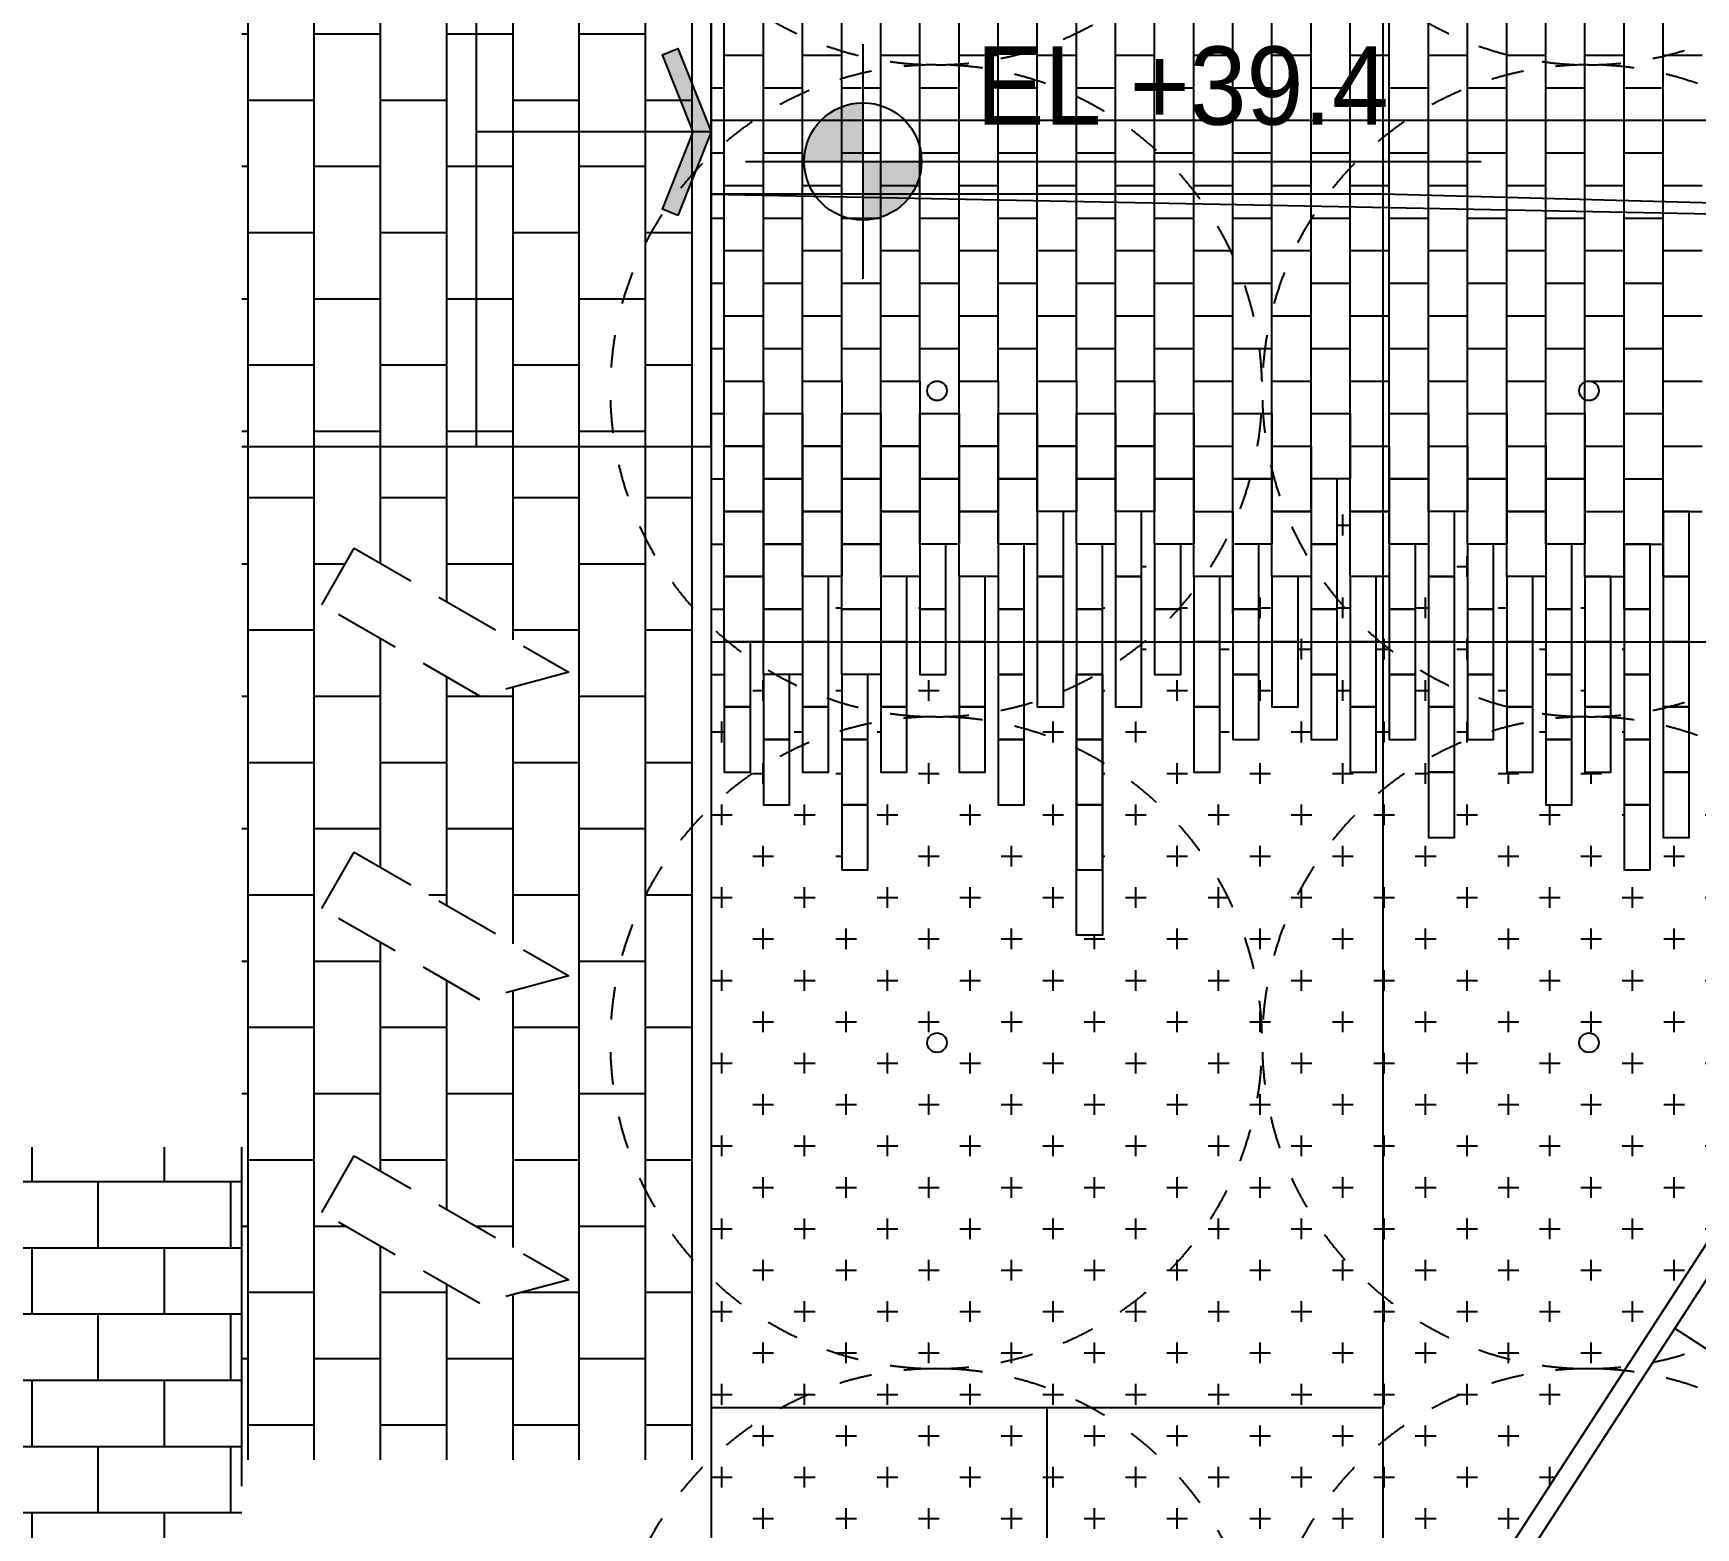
# Model space of a CAD drawing. Header units: millimetres. Extents: x -58335 to 291665, y -66693 to 213307.
# Drawn here: x 176554 to 189304, y 29185 to 40647 of the extents above; entities that cross this region are included whole.
import ezdxf

# ---------------------------------------------------------------- set-up
doc = ezdxf.new("R2010")
doc.units = ezdxf.units.MM
doc.header["$LTSCALE"] = 1000
doc.linetypes.add('X-SITE$0$Dashed', pattern=[10, 5, -5])
doc.linetypes.add('X-SITE$0$H1', pattern=[1.5, 1, -0.5])
for name, color, linetype in [('X-SITE$0$# 레벨계획 PLOT', 212, 'Continuous'), ('X-SITE$0$-MY-DIM', 253, 'Continuous'), ('X-SITE$0$-MY-hatch', 254, 'Continuous'), ('X-SITE$0$-MY-계획선', 253, 'Continuous'), ('X-SITE$0$-MY-녹지', 254, 'Continuous'), ('X-SITE$0$-MY-보조선', 253, 'Continuous'), ('X-SITE$0$-MY-포장선', 254, 'Continuous'), ('X-SITE$0$A-SYM-LEVEL', 7, 'Continuous'), ('X-SITE$0$A-TEXT-NOTE', 7, 'Continuous')]:
    doc.layers.add(name, color=color, linetype=linetype)
doc.layers.add('X-SITE$0$1. 지열-천공', color=1, linetype='Continuous', plot=False)
doc.layers.add('X-SITE$0$NOPLOT', color=193, linetype='Continuous', plot=False)
doc.styles.add('X-SITE$0$Gtx', font='')
doc.styles.get('X-SITE$0$Gtx').set_extended_font_data('Dotum')
pattern_1 = [(0, (-29382.5, 14650.24), (317.5, 317.5), [158.75, -476.25]), (90, (-29303.13, 14570.87), (-317.5, 317.5), [158.75, -476.25])]
pattern_2 = [(0, (-245096.27, 36920.53), (0, 508), []), (90, (-245096.27, 36920.53), (-508, 508), [508, -508])]
pattern_3 = [(90, (-86975.34, -0.002), (-508, 3e-14), []), (180, (-86975.34, -0.002), (-508, -508), [508, -508])]

# ---------------------------------------------------------------- blocks, each defined once
blk = doc.blocks.new('X-SITE$0$A$C79eb7408')
blk.add_lwpolyline([(-150, 0), (150, 0), (150, 500), (-150, 500)], close=True)
blk = doc.blocks.new('X-SITE$0$A$Cf6841d34')
blk.add_lwpolyline([(100, 0), (-100, 0), (-100, 500), (100, 500)], close=True)
blk = doc.blocks.new('X-SITE$0$240910_L-1F')
at = {"layer": 'X-SITE$0$-MY-hatch'}
h = blk.add_hatch(dxfattribs=at)
h.set_pattern_fill('AR-B816', color=256, scale=2.5, angle=90, style=2)
h.set_pattern_definition(pattern_3)
h.paths.add_polyline_path([(149383, 46254), (149633, 46687), (151279, 45737), (150596, 45554)])
h.paths.add_polyline_path([(149383, 48584), (149633, 49017), (151279, 48067), (150596, 47884)])
h.paths.add_polyline_path([(151279, 50397), (150596, 50214), (149383, 50914), (149633, 51347)])
h.paths.add_polyline_path([(149383, 57904), (149633, 58337), (151279, 57387), (150596, 57204)])
h.paths.add_polyline_path([(151279, 59717), (150596, 59534), (149383, 60234), (149633, 60667)])
h.paths.add_polyline_path([(149383, 62564), (149633, 62997), (151279, 62047), (150596, 61864)])
h.paths.add_polyline_path([(149383, 64894), (149633, 65327), (151279, 64377), (150596, 64194)])
h.paths.add_polyline_path([(151279, 66707), (150596, 66524), (149383, 67224), (149633, 67657)])
h.paths.add_polyline_path([(149383, 69554), (149633, 69987), (151279, 69037), (150596, 68854)])
h.paths.add_polyline_path([(151279, 71367), (150596, 71184), (149383, 71884), (149633, 72317)])
h.paths.add_polyline_path([(149383, 74214), (149633, 74647), (151279, 73697), (150596, 73514)])
h.paths.add_polyline_path([(151279, 76027), (150596, 75844), (149383, 76544), (149633, 76977)])
h.paths.add_polyline_path([(149383, 78874), (149633, 79307), (151279, 78357), (150596, 78174)])
h.paths.add_polyline_path([(151279, 80687), (150596, 80504), (149383, 81204), (149633, 81637)])
h.paths.add_polyline_path([(149383, 83534), (149633, 83967), (151279, 83017), (150596, 82834)])
h.paths.add_polyline_path([(149383, 85864), (149633, 86297), (151279, 85347), (150596, 85164)])
h.paths.add_polyline_path([(149383, 88194), (149633, 88627), (151279, 87677), (150596, 87494)])
h.paths.add_polyline_path([(149383, 90524), (149633, 90957), (151279, 90007), (150596, 89824)])
h.paths.add_polyline_path([(151279, 92337), (150596, 92154), (149383, 92854), (149633, 93287)])
h.paths.add_polyline_path([(151279, 94667), (150596, 94484), (149383, 95184), (149633, 95617)])
h.paths.add_polyline_path([(151279, 96997), (150596, 96814), (149383, 97514), (149633, 97947)])
h.paths.add_polyline_path([(151279, 99327), (150596, 99144), (149383, 99844), (149633, 100277)])
h.paths.add_polyline_path([(151279, 101657), (150596, 101474), (149383, 102174), (149633, 102607)])
h.paths.add_polyline_path([(152221, 103855), (148771, 103855), (148771, 44355), (152221, 44355)])
h = blk.add_hatch(dxfattribs=at)
h.set_pattern_fill('AR-B816', color=256, scale=2.5, angle=90, style=2)
h.set_pattern_definition(pattern_3)
h.paths.add_polyline_path([(149383, 46254), (149633, 46687), (151279, 45737), (150596, 45554)])
h.paths.add_polyline_path([(149383, 48584), (149633, 49017), (151279, 48067), (150596, 47884)])
h.paths.add_polyline_path([(151279, 50397), (150596, 50214), (149383, 50914), (149633, 51347)])
h.paths.add_polyline_path([(149383, 57904), (149633, 58337), (151279, 57387), (150596, 57204)])
h.paths.add_polyline_path([(151279, 59717), (150596, 59534), (149383, 60234), (149633, 60667)])
h.paths.add_polyline_path([(149383, 62564), (149633, 62997), (151279, 62047), (150596, 61864)])
h.paths.add_polyline_path([(149383, 64894), (149633, 65327), (151279, 64377), (150596, 64194)])
h.paths.add_polyline_path([(151279, 66707), (150596, 66524), (149383, 67224), (149633, 67657)])
h.paths.add_polyline_path([(149383, 69554), (149633, 69987), (151279, 69037), (150596, 68854)])
h.paths.add_polyline_path([(151279, 71367), (150596, 71184), (149383, 71884), (149633, 72317)])
h.paths.add_polyline_path([(149383, 74214), (149633, 74647), (151279, 73697), (150596, 73514)])
h.paths.add_polyline_path([(151279, 76027), (150596, 75844), (149383, 76544), (149633, 76977)])
h.paths.add_polyline_path([(149383, 78874), (149633, 79307), (151279, 78357), (150596, 78174)])
h.paths.add_polyline_path([(151279, 80687), (150596, 80504), (149383, 81204), (149633, 81637)])
h.paths.add_polyline_path([(149383, 83534), (149633, 83967), (151279, 83017), (150596, 82834)])
h.paths.add_polyline_path([(149383, 85864), (149633, 86297), (151279, 85347), (150596, 85164)])
h.paths.add_polyline_path([(149383, 88194), (149633, 88627), (151279, 87677), (150596, 87494)])
h.paths.add_polyline_path([(149383, 90524), (149633, 90957), (151279, 90007), (150596, 89824)])
h.paths.add_polyline_path([(151279, 92337), (150596, 92154), (149383, 92854), (149633, 93287)])
h.paths.add_polyline_path([(151279, 94667), (150596, 94484), (149383, 95184), (149633, 95617)])
h.paths.add_polyline_path([(151279, 96997), (150596, 96814), (149383, 97514), (149633, 97947)])
h.paths.add_polyline_path([(151279, 99327), (150596, 99144), (149383, 99844), (149633, 100277)])
h.paths.add_polyline_path([(151279, 101657), (150596, 101474), (149383, 102174), (149633, 102607)])
h.paths.add_polyline_path([(152221, 103855), (148771, 103855), (148771, 44355), (152221, 44355)])
h = blk.add_hatch(dxfattribs=at)
h.set_pattern_fill('AR-B816', color=256, scale=2.5, style=2)
h.set_pattern_definition(pattern_2)
h.paths.add_polyline_path([(120411, 44355), (120411, 43055), (119511, 43955), (119511, 44355)])
h.paths.add_polyline_path([(123171, 43955), (123171, 44355), (124071, 44355), (124071, 43055)])
h.paths.add_polyline_path([(126831, 44355), (127731, 44355), (127731, 43055), (126831, 43955)])
h.paths.add_polyline_path([(131391, 43055), (130491, 43955), (130491, 44355), (131391, 44355)])
h.paths.add_polyline_path([(134151, 44355), (135051, 44355), (135051, 43055), (134151, 43955)])
h.paths.add_polyline_path([(137811, 44355), (138711, 44355), (138711, 43055), (137811, 43955)])
h.paths.add_polyline_path([(141471, 43955), (141471, 44355), (142371, 44355), (142371, 43055)])
h.paths.add_polyline_path([(145131, 43955), (145131, 44355), (146031, 44355), (146031, 43055)])
h.paths.add_polyline_path([(148771, 46755), (116771, 46755), (116771, 43055), (148771, 43055)])
h = blk.add_hatch(dxfattribs=at)
h.set_pattern_fill('AR-B816', color=256, scale=2.5, style=2)
h.set_pattern_definition(pattern_2)
h.paths.add_polyline_path([(120411, 44355), (120411, 43055), (119511, 43955), (119511, 44355)])
h.paths.add_polyline_path([(123171, 43955), (123171, 44355), (124071, 44355), (124071, 43055)])
h.paths.add_polyline_path([(126831, 44355), (127731, 44355), (127731, 43055), (126831, 43955)])
h.paths.add_polyline_path([(131391, 43055), (130491, 43955), (130491, 44355), (131391, 44355)])
h.paths.add_polyline_path([(134151, 44355), (135051, 44355), (135051, 43055), (134151, 43955)])
h.paths.add_polyline_path([(137811, 44355), (138711, 44355), (138711, 43055), (137811, 43955)])
h.paths.add_polyline_path([(141471, 43955), (141471, 44355), (142371, 44355), (142371, 43055)])
h.paths.add_polyline_path([(145131, 43955), (145131, 44355), (146031, 44355), (146031, 43055)])
h.paths.add_polyline_path([(148771, 46755), (116771, 46755), (116771, 43055), (148771, 43055)])
at = {"layer": 'X-SITE$0$-MY-녹지'}
h = blk.add_hatch(dxfattribs=at)
h.set_pattern_fill('CROSS', color=256, scale=50, style=2)
h.set_pattern_definition(pattern_1)
h.paths.add_polyline_path([(161371, 50880), (161371, 49880), (161171, 49880), (161171, 50130), (161071, 50130), (161071, 49130), (160871, 49130), (160871, 50880), (160771, 50880), (160771, 50380), (160571, 50380), (160571, 51630), (160471, 51630), (160471, 50130), (160271, 50130), (160271, 51380), (160171, 51380), (160171, 49880), (159971, 49880), (159971, 51630), (159871, 51630), (159871, 49130), (159671, 49130), (159671, 51380), (159571, 51380), (159571, 48880), (159371, 48880), (159371, 50630), (159271, 50630), (159271, 49630), (159071, 49630), (159071, 51380), (158971, 51380), (158971, 49380), (158771, 49380), (158771, 51130), (158671, 51130), (158671, 49630), (158471, 49630), (158471, 51380), (158371, 51380), (158371, 49880), (158171, 49880), (158171, 51630), (158071, 51630), (158071, 49130), (157871, 49130), (157871, 51380), (157771, 51380), (157771, 49880), (157571, 49880), (157571, 51130), (157471, 51130), (157471, 49630), (157271, 49630), (157271, 51880), (157171, 51880), (157171, 49880), (156971, 49880), (156971, 51130), (156871, 51130), (156871, 50130), (156671, 50130), (156671, 51380), (156571, 51380), (156571, 49880), (156371, 49880), (156371, 51130), (156271, 51130), (156271, 49630), (156071, 49630), (156071, 43155), (158151, 43155), (162071, 49210), (162071, 49380), (161771, 49380), (161771, 50630), (161671, 50630), (161671, 49630), (161471, 49630), (161471, 50880)])
h = blk.add_hatch(dxfattribs=at)
h.set_pattern_fill('CROSS', color=256, scale=50, style=2)
h.set_pattern_definition(pattern_1)
h.paths.add_polyline_path([(161371, 50880), (161371, 49880), (161171, 49880), (161171, 50130), (161071, 50130), (161071, 49130), (160871, 49130), (160871, 50880), (160771, 50880), (160771, 50380), (160571, 50380), (160571, 51630), (160471, 51630), (160471, 50130), (160271, 50130), (160271, 51380), (160171, 51380), (160171, 49880), (159971, 49880), (159971, 51630), (159871, 51630), (159871, 49130), (159671, 49130), (159671, 51380), (159571, 51380), (159571, 48880), (159371, 48880), (159371, 50630), (159271, 50630), (159271, 49630), (159071, 49630), (159071, 51380), (158971, 51380), (158971, 49380), (158771, 49380), (158771, 51130), (158671, 51130), (158671, 49630), (158471, 49630), (158471, 51380), (158371, 51380), (158371, 49880), (158171, 49880), (158171, 51630), (158071, 51630), (158071, 49130), (157871, 49130), (157871, 51380), (157771, 51380), (157771, 49880), (157571, 49880), (157571, 51130), (157471, 51130), (157471, 49630), (157271, 49630), (157271, 51880), (157171, 51880), (157171, 49880), (156971, 49880), (156971, 51130), (156871, 51130), (156871, 50130), (156671, 50130), (156671, 51380), (156571, 51380), (156571, 49880), (156371, 49880), (156371, 51130), (156271, 51130), (156271, 49630), (156071, 49630), (156071, 43155), (158151, 43155), (162071, 49210), (162071, 49380), (161771, 49380), (161771, 50630), (161671, 50630), (161671, 49630), (161471, 49630), (161471, 50880)])
h = blk.add_hatch(dxfattribs=at)
h.set_pattern_fill('CROSS', color=256, scale=50, style=2)
h.set_pattern_definition(pattern_1)
h.paths.add_polyline_path([(152371, 50380), (152371, 43155), (156071, 43155), (156071, 51380), (155971, 51380), (155971, 50380), (155771, 50380), (155771, 51630), (155671, 51630), (155671, 50130), (155471, 50130), (155471, 51380), (155371, 51380), (155371, 48380), (155171, 48380), (155171, 51630), (155071, 51630), (155071, 50130), (154871, 50130), (154871, 51380), (154771, 51380), (154771, 49380), (154571, 49380), (154571, 51130), (154471, 51130), (154471, 49630), (154271, 49630), (154271, 51380), (154171, 51380), (154171, 50380), (153971, 50380), (153971, 51130), (153871, 51130), (153871, 49630), (153671, 49630), (153671, 50380), (153571, 50380), (153571, 48880), (153371, 48880), (153371, 51130), (153271, 51130), (153271, 49630), (153071, 49630), (153071, 50380), (152971, 50380), (152971, 49380), (152771, 49380), (152771, 50630), (152671, 50630), (152671, 49630), (152471, 49630), (152471, 50130), (152471, 50380)])
h = blk.add_hatch(dxfattribs=at)
h.set_pattern_fill('CROSS', color=256, scale=50, style=2)
h.set_pattern_definition(pattern_1)
h.paths.add_polyline_path([(152371, 50380), (152371, 43155), (156071, 43155), (156071, 51380), (155971, 51380), (155971, 50380), (155771, 50380), (155771, 51630), (155671, 51630), (155671, 50130), (155471, 50130), (155471, 51380), (155371, 51380), (155371, 48380), (155171, 48380), (155171, 51630), (155071, 51630), (155071, 50130), (154871, 50130), (154871, 51380), (154771, 51380), (154771, 49380), (154571, 49380), (154571, 51130), (154471, 51130), (154471, 49630), (154271, 49630), (154271, 51380), (154171, 51380), (154171, 50380), (153971, 50380), (153971, 51130), (153871, 51130), (153871, 49630), (153671, 49630), (153671, 50380), (153571, 50380), (153571, 48880), (153371, 48880), (153371, 51130), (153271, 51130), (153271, 49630), (153071, 49630), (153071, 50380), (152971, 50380), (152971, 49380), (152771, 49380), (152771, 50630), (152671, 50630), (152671, 49630), (152471, 49630), (152471, 50130), (152471, 50380)])
at = {"layer": 'Defpoints', "linetype": 'X-SITE$0$H1', "ltscale": 0.5}
for points in [[(149633, 51347), (151279, 50397), (150596, 50214), (149383, 50914)], [(149633, 51347), (151279, 50397), (150596, 50214), (149383, 50914)], [(149633, 49017), (151279, 48067), (150596, 47884), (149383, 48584)], [(149633, 49017), (151279, 48067), (150596, 47884), (149383, 48584)], [(149633, 46687), (151279, 45737), (150596, 45554), (149383, 46254)], [(149633, 46687), (151279, 45737), (150596, 45554), (149383, 46254)]]:
    blk.add_lwpolyline(points, close=True, dxfattribs=at)
at = {"layer": 'X-SITE$0$# 레벨계획 PLOT'}
for p, q in [((150571, 52125), (150571, 56955)), ((150571, 52125), (150571, 56955)), ((152371, 52125), (152371, 56955)), ((152371, 52125), (152371, 56955)), ((152371, 52125), (148771, 52125)), ((152371, 52125), (148771, 52125))]:
    blk.add_line(p, q, dxfattribs=at)
at = {"layer": 'X-SITE$0$# 레벨계획 PLOT', "elevation": 0}
for points in [[(157521, 62080), (157521, 42955)], [(157521, 62080), (157521, 42955)], [(157521, 44755), (152371, 44755)], [(157521, 44755), (152371, 44755)]]:
    blk.add_lwpolyline(points, dxfattribs=at)
at = {"layer": 'X-SITE$0$-MY-DIM'}
blk.add_line((161439, 44277), (159760, 45364), dxfattribs=at)
blk.add_line((161439, 44277), (159760, 45364), dxfattribs=at)
at = {"layer": 'X-SITE$0$-MY-hatch'}
for p, q in [((152221, 103855), (152221, 44355)), ((152221, 103855), (152221, 44355)), ((152371, 103855), (152371, 44355)), ((152371, 103855), (152371, 44355))]:
    blk.add_line(p, q, dxfattribs=at)
blk.add_lwpolyline([(148771, 44155), (148771, 46755)], dxfattribs=at)
blk.add_lwpolyline([(148771, 44155), (148771, 46755)], dxfattribs=at)
at = {"layer": 'X-SITE$0$-MY-계획선'}
blk.add_line((154300, 36931), (162371, 49397), dxfattribs=at)
blk.add_line((154300, 36931), (162371, 49397), dxfattribs=at)
blk.add_lwpolyline([(155171, 50380), (155371, 50380), (155371, 48380), (155171, 48380)], close=True, dxfattribs=at)
blk.add_lwpolyline([(155171, 50380), (155371, 50380), (155371, 48380), (155171, 48380)], close=True, dxfattribs=at)
at = {"layer": 'X-SITE$0$-MY-보조선'}
blk.add_line((162343, 49630), (157178, 41652), dxfattribs=at)
blk.add_line((162343, 49630), (157178, 41652), dxfattribs=at)
at = {"layer": 'X-SITE$0$-MY-포장선'}
for p, q in [((152471, 52380), (152471, 58880)), ((152471, 52380), (152471, 58880)), ((152771, 52630), (152771, 58880)), ((152771, 52630), (152771, 58880)), ((153071, 52380), (153071, 58880)), ((153071, 52380), (153071, 58880)), ((153371, 52630), (153371, 58880)), ((153371, 52630), (153371, 58880)), ((153671, 52380), (153671, 58880)), ((153671, 52380), (153671, 58880)), ((153971, 52630), (153971, 58880)), ((153971, 52630), (153971, 58880)), ((154271, 52380), (154271, 58880)), ((154271, 52380), (154271, 58880)), ((154571, 52630), (154571, 58880)), ((154571, 52630), (154571, 58880)), ((154871, 52380), (154871, 58880)), ((154871, 52380), (154871, 58880)), ((155171, 52630), (155171, 58880)), ((155171, 52630), (155171, 58880)), ((155471, 52380), (155471, 58880)), ((155471, 52380), (155471, 58880)), ((155771, 52630), (155771, 58880)), ((155771, 52630), (155771, 58880)), ((156071, 51130), (156071, 58880)), ((156071, 51130), (156071, 58880)), ((156371, 50842), (156371, 58880)), ((156371, 50842), (156371, 58880)), ((156671, 51630), (156671, 58880)), ((156671, 51630), (156671, 58880)), ((156971, 51630), (156971, 58880)), ((156971, 51630), (156971, 58880)), ((157271, 51630), (157271, 58880)), ((157271, 51630), (157271, 58880)), ((157571, 51630), (157571, 58880)), ((157571, 51630), (157571, 58880)), ((157871, 51630), (157871, 58880)), ((157871, 51630), (157871, 58880)), ((158171, 51630), (158171, 58880)), ((158171, 51630), (158171, 58880)), ((158471, 51630), (158471, 58880)), ((158471, 51630), (158471, 58880)), ((158771, 51630), (158771, 58880)), ((158771, 51630), (158771, 58880)), ((159071, 51130), (159071, 58380)), ((159071, 51130), (159071, 58380)), ((159371, 50880), (159371, 58380)), ((159371, 50880), (159371, 58380)), ((159671, 51130), (159671, 58380)), ((159671, 51130), (159671, 58380))]:
    blk.add_line(p, q, dxfattribs=at)
for points in [[(152471, 55130), (152771, 55130)], [(152471, 55130), (152771, 55130)], [(153071, 55130), (153371, 55130)], [(153071, 55130), (153371, 55130)], [(153671, 55130), (153971, 55130)], [(153671, 55130), (153971, 55130)], [(154271, 55130), (154571, 55130)], [(154271, 55130), (154571, 55130)], [(154871, 55130), (155171, 55130)], [(154871, 55130), (155171, 55130)], [(155471, 55130), (155771, 55130)], [(155471, 55130), (155771, 55130)], [(156071, 55130), (156371, 55130)], [(156071, 55130), (156371, 55130)], [(156671, 55130), (156971, 55130)], [(156671, 55130), (156971, 55130)], [(157271, 55130), (157571, 55130)], [(157271, 55130), (157571, 55130)], [(157871, 55130), (158171, 55130)], [(157871, 55130), (158171, 55130)], [(158471, 55130), (158771, 55130)], [(158471, 55130), (158771, 55130)], [(159071, 55130), (159371, 55130)], [(159071, 55130), (159371, 55130)], [(159671, 55130), (159971, 55130)], [(159671, 55130), (159971, 55130)], [(152371, 54880), (152471, 54880)], [(152371, 54880), (152471, 54880)], [(152771, 54880), (153071, 54880)], [(152771, 54880), (153071, 54880)], [(153371, 54880), (153671, 54880)], [(153371, 54880), (153671, 54880)], [(153971, 54880), (154271, 54880)], [(153971, 54880), (154271, 54880)], [(154571, 54880), (154871, 54880)], [(154571, 54880), (154871, 54880)], [(155171, 54880), (155471, 54880)], [(155171, 54880), (155471, 54880)], [(155771, 54880), (156071, 54880)], [(155771, 54880), (156071, 54880)], [(156371, 54880), (156671, 54880)], [(156371, 54880), (156671, 54880)], [(156971, 54880), (157271, 54880)], [(156971, 54880), (157271, 54880)], [(157571, 54880), (157871, 54880)], [(157571, 54880), (157871, 54880)], [(158171, 54880), (158471, 54880)], [(158171, 54880), (158471, 54880)], [(158771, 54880), (159071, 54880)], [(158771, 54880), (159071, 54880)], [(159371, 54880), (159671, 54880)], [(159371, 54880), (159671, 54880)], [(152371, 54630), (152771, 54630)], [(152371, 54630), (152771, 54630)], [(153071, 54630), (153371, 54630)], [(153071, 54630), (153371, 54630)], [(153671, 54630), (153971, 54630)], [(153671, 54630), (153971, 54630)], [(154271, 54630), (154571, 54630)], [(154271, 54630), (154571, 54630)], [(154871, 54630), (155171, 54630)], [(154871, 54630), (155171, 54630)], [(155471, 54630), (155771, 54630)], [(155471, 54630), (155771, 54630)], [(156071, 54630), (156371, 54630)], [(156071, 54630), (156371, 54630)], [(156671, 54630), (156971, 54630)], [(156671, 54630), (156971, 54630)], [(157271, 54630), (157571, 54630)], [(157271, 54630), (157571, 54630)], [(157871, 54630), (158171, 54630)], [(157871, 54630), (158171, 54630)], [(158471, 54630), (158771, 54630)], [(158471, 54630), (158771, 54630)], [(159071, 54630), (159371, 54630)], [(159071, 54630), (159371, 54630)], [(159671, 54630), (159971, 54630)], [(159671, 54630), (159971, 54630)], [(152371, 54380), (152471, 54380)], [(152371, 54380), (152471, 54380)], [(152771, 54380), (153071, 54380)], [(152771, 54380), (153071, 54380)], [(153371, 54380), (153671, 54380)], [(153371, 54380), (153671, 54380)], [(153971, 54380), (154271, 54380)], [(153971, 54380), (154271, 54380)], [(154571, 54380), (154871, 54380)], [(154571, 54380), (154871, 54380)], [(155171, 54380), (155471, 54380)], [(155171, 54380), (155471, 54380)], [(155771, 54380), (156071, 54380)], [(155771, 54380), (156071, 54380)], [(156371, 54380), (156671, 54380)], [(156371, 54380), (156671, 54380)], [(156971, 54380), (157271, 54380)], [(156971, 54380), (157271, 54380)], [(157571, 54380), (157871, 54380)], [(157571, 54380), (157871, 54380)], [(158171, 54380), (158471, 54380)], [(158171, 54380), (158471, 54380)], [(158771, 54380), (159071, 54380)], [(158771, 54380), (159071, 54380)], [(159371, 54380), (159671, 54380)], [(159371, 54380), (159671, 54380)], [(152471, 54130), (152771, 54130)], [(152471, 54130), (152771, 54130)], [(153071, 54130), (153371, 54130)], [(153071, 54130), (153371, 54130)], [(153671, 54130), (153971, 54130)], [(153671, 54130), (153971, 54130)], [(154271, 54130), (154571, 54130)], [(154271, 54130), (154571, 54130)], [(154871, 54130), (155171, 54130)], [(154871, 54130), (155171, 54130)], [(155471, 54130), (155771, 54130)], [(155471, 54130), (155771, 54130)], [(156071, 54130), (156371, 54130)], [(156071, 54130), (156371, 54130)], [(156671, 54130), (156971, 54130)], [(156671, 54130), (156971, 54130)], [(157271, 54130), (157571, 54130)], [(157271, 54130), (157571, 54130)], [(157871, 54130), (158171, 54130)], [(157871, 54130), (158171, 54130)], [(158471, 54130), (158771, 54130)], [(158471, 54130), (158771, 54130)], [(159071, 54130), (159371, 54130)], [(159071, 54130), (159371, 54130)], [(159671, 54130), (159971, 54130)], [(159671, 54130), (159971, 54130)], [(152371, 53880), (152471, 53880)], [(152371, 53880), (152471, 53880)], [(152771, 53880), (153071, 53880)], [(152771, 53880), (153071, 53880)], [(153371, 53880), (153671, 53880)], [(153371, 53880), (153671, 53880)], [(153971, 53880), (154271, 53880)], [(153971, 53880), (154271, 53880)], [(154571, 53880), (154871, 53880)], [(154571, 53880), (154871, 53880)], [(155171, 53880), (155471, 53880)], [(155171, 53880), (155471, 53880)], [(155771, 53880), (156071, 53880)], [(155771, 53880), (156071, 53880)], [(156371, 53880), (156671, 53880)], [(156371, 53880), (156671, 53880)], [(156971, 53880), (157271, 53880)], [(156971, 53880), (157271, 53880)], [(157571, 53880), (157871, 53880)], [(157571, 53880), (157871, 53880)], [(158171, 53880), (158471, 53880)], [(158171, 53880), (158471, 53880)], [(158771, 53880), (159071, 53880)], [(158771, 53880), (159071, 53880)], [(159371, 53880), (159671, 53880)], [(159371, 53880), (159671, 53880)], [(152471, 53630), (152771, 53630)], [(152471, 53630), (152771, 53630)], [(153071, 53630), (153371, 53630)], [(153071, 53630), (153371, 53630)], [(153671, 53630), (153971, 53630)], [(153671, 53630), (153971, 53630)], [(154271, 53630), (154571, 53630)], [(154271, 53630), (154571, 53630)], [(154871, 53630), (155171, 53630)], [(154871, 53630), (155171, 53630)], [(155471, 53630), (155771, 53630)], [(155471, 53630), (155771, 53630)], [(156071, 53630), (156371, 53630)], [(156071, 53630), (156371, 53630)], [(156671, 53630), (156971, 53630)], [(156671, 53630), (156971, 53630)], [(157271, 53630), (157571, 53630)], [(157271, 53630), (157571, 53630)], [(157871, 53630), (158171, 53630)], [(157871, 53630), (158171, 53630)], [(158471, 53630), (158771, 53630)], [(158471, 53630), (158771, 53630)], [(159071, 53630), (159371, 53630)], [(159071, 53630), (159371, 53630)], [(159671, 53630), (159971, 53630)], [(159671, 53630), (159971, 53630)], [(152371, 53380), (152471, 53380)], [(152371, 53380), (152471, 53380)], [(152771, 53380), (153071, 53380)], [(152771, 53380), (153071, 53380)], [(153371, 53380), (153671, 53380)], [(153371, 53380), (153671, 53380)], [(153971, 53380), (154271, 53380)], [(153971, 53380), (154271, 53380)], [(154571, 53380), (154871, 53380)], [(154571, 53380), (154871, 53380)], [(155171, 53380), (155471, 53380)], [(155171, 53380), (155471, 53380)], [(155771, 53380), (156071, 53380)], [(155771, 53380), (156071, 53380)], [(156371, 53380), (156671, 53380)], [(156371, 53380), (156671, 53380)], [(156971, 53380), (157271, 53380)], [(156971, 53380), (157271, 53380)], [(157571, 53380), (157871, 53380)], [(157571, 53380), (157871, 53380)], [(158171, 53380), (158471, 53380)], [(158171, 53380), (158471, 53380)], [(158771, 53380), (159071, 53380)], [(158771, 53380), (159071, 53380)], [(159371, 53380), (159671, 53380)], [(159371, 53380), (159671, 53380)], [(152471, 53130), (152771, 53130)], [(152471, 53130), (152771, 53130)], [(153071, 53130), (153371, 53130)], [(153071, 53130), (153371, 53130)], [(153671, 53130), (153971, 53130)], [(153671, 53130), (153971, 53130)], [(154271, 53130), (154571, 53130)], [(154271, 53130), (154571, 53130)], [(154871, 53130), (155171, 53130)], [(154871, 53130), (155171, 53130)], [(155471, 53130), (155771, 53130)], [(155471, 53130), (155771, 53130)], [(156071, 53130), (156371, 53130)], [(156071, 53130), (156371, 53130)], [(156671, 53130), (156971, 53130)], [(156671, 53130), (156971, 53130)], [(157271, 53130), (157571, 53130)], [(157271, 53130), (157571, 53130)], [(157871, 53130), (158171, 53130)], [(157871, 53130), (158171, 53130)], [(158471, 53130), (158771, 53130)], [(158471, 53130), (158771, 53130)], [(159071, 53130), (159371, 53130)], [(159071, 53130), (159371, 53130)], [(159671, 53130), (159971, 53130)], [(159671, 53130), (159971, 53130)], [(152371, 52880), (152471, 52880)], [(152371, 52880), (152471, 52880)], [(152771, 52880), (153071, 52880)], [(152771, 52880), (153071, 52880)], [(153371, 52880), (153671, 52880)], [(153371, 52880), (153671, 52880)], [(153971, 52880), (154271, 52880)], [(153971, 52880), (154271, 52880)], [(154571, 52880), (154871, 52880)], [(154571, 52880), (154871, 52880)], [(155171, 52880), (155471, 52880)], [(155171, 52880), (155471, 52880)], [(155771, 52880), (156071, 52880)], [(155771, 52880), (156071, 52880)], [(156371, 52880), (156671, 52880)], [(156371, 52880), (156671, 52880)], [(156971, 52880), (157271, 52880)], [(156971, 52880), (157271, 52880)], [(157571, 52880), (157871, 52880)], [(157571, 52880), (157871, 52880)], [(158171, 52880), (158471, 52880)], [(158171, 52880), (158471, 52880)], [(158771, 52880), (159071, 52880)], [(158771, 52880), (159071, 52880)], [(159371, 52880), (159671, 52880)], [(159371, 52880), (159671, 52880)], [(156071, 52630), (156371, 52630)], [(156071, 52630), (156371, 52630)], [(156671, 52630), (156971, 52630)], [(156671, 52630), (156971, 52630)], [(157271, 52630), (157571, 52630)], [(157271, 52630), (157571, 52630)], [(157871, 52630), (158171, 52630)], [(157871, 52630), (158171, 52630)], [(158471, 52630), (158771, 52630)], [(158471, 52630), (158771, 52630)], [(159071, 52630), (159371, 52630)], [(159071, 52630), (159371, 52630)], [(159671, 52630), (159971, 52630)], [(159671, 52630), (159971, 52630)], [(152371, 52380), (152471, 52380)], [(152371, 52380), (152471, 52380)], [(152771, 52380), (153071, 52380)], [(152771, 52380), (153071, 52380)], [(153371, 52380), (153671, 52380)], [(153371, 52380), (153671, 52380)], [(153971, 52380), (154271, 52380)], [(153971, 52380), (154271, 52380)], [(154571, 52380), (154871, 52380)], [(154571, 52380), (154871, 52380)], [(155171, 52380), (155471, 52380)], [(155171, 52380), (155471, 52380)], [(155771, 52380), (156071, 52380)], [(155771, 52380), (156071, 52380)], [(156371, 52380), (156671, 52380)], [(156371, 52380), (156671, 52380)], [(156971, 52380), (157271, 52380)], [(156971, 52380), (157271, 52380)], [(157571, 52380), (157871, 52380)], [(157571, 52380), (157871, 52380)], [(158171, 52380), (158471, 52380)], [(158171, 52380), (158471, 52380)], [(158771, 52380), (159071, 52380)], [(158771, 52380), (159071, 52380)], [(159371, 52380), (159671, 52380)], [(159371, 52380), (159671, 52380)], [(156071, 52130), (156371, 52130)], [(156071, 52130), (156371, 52130)], [(156671, 52130), (156971, 52130)], [(156671, 52130), (156971, 52130)], [(157271, 52130), (157571, 52130)], [(157271, 52130), (157571, 52130)], [(157871, 52130), (158171, 52130)], [(157871, 52130), (158171, 52130)], [(158471, 52130), (158771, 52130)], [(158471, 52130), (158771, 52130)], [(159071, 52130), (159371, 52130)], [(159071, 52130), (159371, 52130)], [(159671, 52130), (159971, 52130)], [(159671, 52130), (159971, 52130)], [(152371, 51880), (152471, 51880)], [(152371, 51880), (152471, 51880)], [(159371, 51880), (159671, 51880)], [(159371, 51880), (159671, 51880)], [(156071, 51630), (156371, 51630)], [(156071, 51630), (156371, 51630)], [(159071, 51630), (159371, 51630)], [(159071, 51630), (159371, 51630)], [(159671, 51630), (159971, 51630)], [(159671, 51630), (159971, 51630)], [(152371, 51380), (152471, 51380)], [(152371, 51380), (152471, 51380)], [(159371, 51380), (159671, 51380)], [(159371, 51380), (159671, 51380)], [(159071, 51130), (159371, 51130)], [(159071, 51130), (159371, 51130)], [(152371, 50880), (152471, 50880)], [(152371, 50880), (152471, 50880)], [(159071, 50630), (159371, 50630)], [(159071, 50630), (159371, 50630)], [(152371, 50380), (152471, 50380)], [(152371, 50380), (152471, 50380)]]:
    blk.add_lwpolyline(points, dxfattribs=at)
at = {"layer": 'X-SITE$0$NOPLOT'}
for p, q in [((152371, 54630), (175500, 54630)), ((152371, 54630), (175500, 54630)), ((152371, 50630), (175500, 50630)), ((152371, 50630), (175500, 50630))]:
    blk.add_line(p, q, dxfattribs=at)
at = {"layer": 'X-SITE$0$-MY-포장선', "xscale": -1, "rotation": 180}
for name, p in [('X-SITE$0$A$C79eb7408', (152621, 52630)), ('X-SITE$0$A$C79eb7408', (152621, 52630)), ('X-SITE$0$A$C79eb7408', (153221, 52630)), ('X-SITE$0$A$C79eb7408', (153221, 52630)), ('X-SITE$0$A$C79eb7408', (153821, 52630)), ('X-SITE$0$A$C79eb7408', (153821, 52630)), ('X-SITE$0$A$C79eb7408', (154421, 52630)), ('X-SITE$0$A$C79eb7408', (154421, 52630)), ('X-SITE$0$A$C79eb7408', (155021, 52630)), ('X-SITE$0$A$C79eb7408', (155021, 52630)), ('X-SITE$0$A$C79eb7408', (155621, 52630)), ('X-SITE$0$A$C79eb7408', (155621, 52630)), ('X-SITE$0$A$C79eb7408', (152921, 52380)), ('X-SITE$0$A$C79eb7408', (152921, 52380)), ('X-SITE$0$A$C79eb7408', (153521, 52380)), ('X-SITE$0$A$C79eb7408', (153521, 52380)), ('X-SITE$0$A$C79eb7408', (154121, 52380)), ('X-SITE$0$A$C79eb7408', (154121, 52380)), ('X-SITE$0$A$C79eb7408', (154721, 52380)), ('X-SITE$0$A$C79eb7408', (154721, 52380)), ('X-SITE$0$A$C79eb7408', (155321, 52380)), ('X-SITE$0$A$C79eb7408', (155321, 52380)), ('X-SITE$0$A$C79eb7408', (155921, 52380)), ('X-SITE$0$A$C79eb7408', (155921, 52380)), ('X-SITE$0$A$C79eb7408', (156521, 52380)), ('X-SITE$0$A$C79eb7408', (156521, 52380)), ('X-SITE$0$A$C79eb7408', (157121, 52380)), ('X-SITE$0$A$C79eb7408', (157121, 52380)), ('X-SITE$0$A$C79eb7408', (157721, 52380)), ('X-SITE$0$A$C79eb7408', (157721, 52380)), ('X-SITE$0$A$C79eb7408', (158321, 52380)), ('X-SITE$0$A$C79eb7408', (158321, 52380)), ('X-SITE$0$A$C79eb7408', (158921, 52380)), ('X-SITE$0$A$C79eb7408', (158921, 52380)), ('X-SITE$0$A$C79eb7408', (152621, 52130)), ('X-SITE$0$A$C79eb7408', (152621, 52130)), ('X-SITE$0$A$C79eb7408', (153221, 52130)), ('X-SITE$0$A$C79eb7408', (153221, 52130)), ('X-SITE$0$A$C79eb7408', (153821, 52130)), ('X-SITE$0$A$C79eb7408', (153821, 52130)), ('X-SITE$0$A$C79eb7408', (154421, 52130)), ('X-SITE$0$A$C79eb7408', (154421, 52130)), ('X-SITE$0$A$C79eb7408', (155021, 52130)), ('X-SITE$0$A$C79eb7408', (155021, 52130)), ('X-SITE$0$A$C79eb7408', (155621, 52130)), ('X-SITE$0$A$C79eb7408', (155621, 52130)), ('X-SITE$0$A$C79eb7408', (156821, 52130)), ('X-SITE$0$A$C79eb7408', (156821, 52130)), ('X-SITE$0$A$C79eb7408', (157421, 52130)), ('X-SITE$0$A$C79eb7408', (157421, 52130)), ('X-SITE$0$A$C79eb7408', (158021, 52130)), ('X-SITE$0$A$C79eb7408', (158021, 52130)), ('X-SITE$0$A$C79eb7408', (158621, 52130)), ('X-SITE$0$A$C79eb7408', (158621, 52130)), ('X-SITE$0$A$C79eb7408', (152921, 51880)), ('X-SITE$0$A$C79eb7408', (152921, 51880)), ('X-SITE$0$A$C79eb7408', (153521, 51880)), ('X-SITE$0$A$C79eb7408', (153521, 51880)), ('X-SITE$0$A$C79eb7408', (154121, 51880)), ('X-SITE$0$A$C79eb7408', (154121, 51880)), ('X-SITE$0$A$C79eb7408', (154721, 51880)), ('X-SITE$0$A$C79eb7408', (154721, 51880)), ('X-SITE$0$A$C79eb7408', (155321, 51880)), ('X-SITE$0$A$C79eb7408', (155321, 51880)), ('X-SITE$0$A$C79eb7408', (155921, 51880)), ('X-SITE$0$A$C79eb7408', (155921, 51880)), ('X-SITE$0$A$C79eb7408', (156521, 51880)), ('X-SITE$0$A$C79eb7408', (156521, 51880)), ('X-SITE$0$A$Cf6841d34', (157071, 51880)), ('X-SITE$0$A$Cf6841d34', (157071, 51880)), ('X-SITE$0$A$C79eb7408', (157721, 51880)), ('X-SITE$0$A$C79eb7408', (157721, 51880)), ('X-SITE$0$A$C79eb7408', (158321, 51880)), ('X-SITE$0$A$C79eb7408', (158321, 51880)), ('X-SITE$0$A$C79eb7408', (158921, 51880)), ('X-SITE$0$A$C79eb7408', (158921, 51880)), ('X-SITE$0$A$C79eb7408', (152621, 51630)), ('X-SITE$0$A$C79eb7408', (152621, 51630)), ('X-SITE$0$A$C79eb7408', (153221, 51630)), ('X-SITE$0$A$C79eb7408', (153221, 51630)), ('X-SITE$0$A$C79eb7408', (153821, 51630)), ('X-SITE$0$A$C79eb7408', (153821, 51630)), ('X-SITE$0$A$C79eb7408', (154421, 51630)), ('X-SITE$0$A$C79eb7408', (154421, 51630)), ('X-SITE$0$A$Cf6841d34', (154971, 51630)), ('X-SITE$0$A$Cf6841d34', (154971, 51630)), ('X-SITE$0$A$Cf6841d34', (155571, 51630)), ('X-SITE$0$A$Cf6841d34', (155571, 51630)), ('X-SITE$0$A$C79eb7408', (156221, 51630)), ('X-SITE$0$A$C79eb7408', (156221, 51630)), ('X-SITE$0$A$C79eb7408', (156821, 51630)), ('X-SITE$0$A$C79eb7408', (156821, 51630)), ('X-SITE$0$A$C79eb7408', (157421, 51630)), ('X-SITE$0$A$C79eb7408', (157421, 51630)), ('X-SITE$0$A$Cf6841d34', (157971, 51630)), ('X-SITE$0$A$Cf6841d34', (157971, 51630)), ('X-SITE$0$A$C79eb7408', (158621, 51630)), ('X-SITE$0$A$C79eb7408', (158621, 51630)), ('X-SITE$0$A$Cf6841d34', (159771, 51630)), ('X-SITE$0$A$Cf6841d34', (159771, 51630)), ('X-SITE$0$A$C79eb7408', (152921, 51380)), ('X-SITE$0$A$C79eb7408', (152921, 51380)), ('X-SITE$0$A$C79eb7408', (153521, 51380)), ('X-SITE$0$A$C79eb7408', (153521, 51380)), ('X-SITE$0$A$Cf6841d34', (154071, 51380)), ('X-SITE$0$A$Cf6841d34', (154071, 51380)), ('X-SITE$0$A$Cf6841d34', (154671, 51380)), ('X-SITE$0$A$Cf6841d34', (154671, 51380)), ('X-SITE$0$A$Cf6841d34', (155271, 51380)), ('X-SITE$0$A$Cf6841d34', (155271, 51380)), ('X-SITE$0$A$Cf6841d34', (155871, 51380)), ('X-SITE$0$A$Cf6841d34', (155871, 51380)), ('X-SITE$0$A$Cf6841d34', (156471, 51380)), ('X-SITE$0$A$Cf6841d34', (156471, 51380)), ('X-SITE$0$A$Cf6841d34', (157071, 51380)), ('X-SITE$0$A$Cf6841d34', (157071, 51380)), ('X-SITE$0$A$Cf6841d34', (157671, 51380)), ('X-SITE$0$A$Cf6841d34', (157671, 51380)), ('X-SITE$0$A$Cf6841d34', (158271, 51380)), ('X-SITE$0$A$Cf6841d34', (158271, 51380)), ('X-SITE$0$A$Cf6841d34', (158871, 51380)), ('X-SITE$0$A$Cf6841d34', (158871, 51380)), ('X-SITE$0$A$Cf6841d34', (159471, 51380)), ('X-SITE$0$A$Cf6841d34', (159471, 51380)), ('X-SITE$0$A$C79eb7408', (152621, 51130)), ('X-SITE$0$A$C79eb7408', (152621, 51130)), ('X-SITE$0$A$Cf6841d34', (153171, 51130)), ('X-SITE$0$A$Cf6841d34', (153171, 51130)), ('X-SITE$0$A$Cf6841d34', (153771, 51130)), ('X-SITE$0$A$Cf6841d34', (153771, 51130)), ('X-SITE$0$A$Cf6841d34', (154371, 51130)), ('X-SITE$0$A$Cf6841d34', (154371, 51130)), ('X-SITE$0$A$Cf6841d34', (154971, 51130)), ('X-SITE$0$A$Cf6841d34', (154971, 51130)), ('X-SITE$0$A$Cf6841d34', (155571, 51130)), ('X-SITE$0$A$Cf6841d34', (155571, 51130)), ('X-SITE$0$A$Cf6841d34', (156171, 51130)), ('X-SITE$0$A$Cf6841d34', (156171, 51130)), ('X-SITE$0$A$Cf6841d34', (156771, 51130)), ('X-SITE$0$A$Cf6841d34', (156771, 51130)), ('X-SITE$0$A$Cf6841d34', (157371, 51130)), ('X-SITE$0$A$Cf6841d34', (157371, 51130)), ('X-SITE$0$A$Cf6841d34', (157971, 51130)), ('X-SITE$0$A$Cf6841d34', (157971, 51130)), ('X-SITE$0$A$Cf6841d34', (158571, 51130)), ('X-SITE$0$A$Cf6841d34', (158571, 51130)), ('X-SITE$0$A$Cf6841d34', (159171, 51130)), ('X-SITE$0$A$Cf6841d34', (159171, 51130)), ('X-SITE$0$A$Cf6841d34', (159771, 51130)), ('X-SITE$0$A$Cf6841d34', (159771, 51130)), ('X-SITE$0$A$C79eb7408', (152921, 50880)), ('X-SITE$0$A$C79eb7408', (152921, 50880)), ('X-SITE$0$A$C79eb7408', (153521, 50880)), ('X-SITE$0$A$C79eb7408', (153521, 50880)), ('X-SITE$0$A$Cf6841d34', (154071, 50880)), ('X-SITE$0$A$Cf6841d34', (154071, 50880)), ('X-SITE$0$A$Cf6841d34', (154671, 50880)), ('X-SITE$0$A$Cf6841d34', (154671, 50880)), ('X-SITE$0$A$Cf6841d34', (155271, 50880)), ('X-SITE$0$A$Cf6841d34', (155271, 50880)), ('X-SITE$0$A$Cf6841d34', (155871, 50880)), ('X-SITE$0$A$Cf6841d34', (155871, 50880)), ('X-SITE$0$A$Cf6841d34', (156471, 50880)), ('X-SITE$0$A$Cf6841d34', (156471, 50880)), ('X-SITE$0$A$Cf6841d34', (157071, 50880)), ('X-SITE$0$A$Cf6841d34', (157071, 50880)), ('X-SITE$0$A$Cf6841d34', (157671, 50880)), ('X-SITE$0$A$Cf6841d34', (157671, 50880)), ('X-SITE$0$A$Cf6841d34', (158271, 50880)), ('X-SITE$0$A$Cf6841d34', (158271, 50880)), ('X-SITE$0$A$Cf6841d34', (158871, 50880)), ('X-SITE$0$A$Cf6841d34', (158871, 50880)), ('X-SITE$0$A$Cf6841d34', (159471, 50880)), ('X-SITE$0$A$Cf6841d34', (159471, 50880)), ('X-SITE$0$A$Cf6841d34', (152571, 50630)), ('X-SITE$0$A$Cf6841d34', (152571, 50630)), ('X-SITE$0$A$Cf6841d34', (153171, 50630)), ('X-SITE$0$A$Cf6841d34', (153171, 50630)), ('X-SITE$0$A$Cf6841d34', (153771, 50630)), ('X-SITE$0$A$Cf6841d34', (153771, 50630)), ('X-SITE$0$A$Cf6841d34', (154371, 50630)), ('X-SITE$0$A$Cf6841d34', (154371, 50630)), ('X-SITE$0$A$Cf6841d34', (154971, 50630)), ('X-SITE$0$A$Cf6841d34', (154971, 50630)), ('X-SITE$0$A$Cf6841d34', (155571, 50630)), ('X-SITE$0$A$Cf6841d34', (155571, 50630)), ('X-SITE$0$A$Cf6841d34', (156171, 50630)), ('X-SITE$0$A$Cf6841d34', (156171, 50630)), ('X-SITE$0$A$Cf6841d34', (156771, 50630)), ('X-SITE$0$A$Cf6841d34', (156771, 50630)), ('X-SITE$0$A$Cf6841d34', (157371, 50630)), ('X-SITE$0$A$Cf6841d34', (157371, 50630)), ('X-SITE$0$A$Cf6841d34', (157971, 50630)), ('X-SITE$0$A$Cf6841d34', (157971, 50630)), ('X-SITE$0$A$Cf6841d34', (158571, 50630)), ('X-SITE$0$A$Cf6841d34', (158571, 50630)), ('X-SITE$0$A$Cf6841d34', (159171, 50630)), ('X-SITE$0$A$Cf6841d34', (159171, 50630)), ('X-SITE$0$A$Cf6841d34', (159771, 50630)), ('X-SITE$0$A$Cf6841d34', (159771, 50630)), ('X-SITE$0$A$Cf6841d34', (152871, 50380)), ('X-SITE$0$A$Cf6841d34', (152871, 50380)), ('X-SITE$0$A$Cf6841d34', (153471, 50380)), ('X-SITE$0$A$Cf6841d34', (153471, 50380)), ('X-SITE$0$A$Cf6841d34', (154671, 50380)), ('X-SITE$0$A$Cf6841d34', (154671, 50380)), ('X-SITE$0$A$Cf6841d34', (155271, 50380)), ('X-SITE$0$A$Cf6841d34', (155271, 50380)), ('X-SITE$0$A$Cf6841d34', (156471, 50380)), ('X-SITE$0$A$Cf6841d34', (156471, 50380)), ('X-SITE$0$A$Cf6841d34', (157071, 50380)), ('X-SITE$0$A$Cf6841d34', (157071, 50380)), ('X-SITE$0$A$Cf6841d34', (157671, 50380)), ('X-SITE$0$A$Cf6841d34', (157671, 50380)), ('X-SITE$0$A$Cf6841d34', (158271, 50380)), ('X-SITE$0$A$Cf6841d34', (158271, 50380)), ('X-SITE$0$A$Cf6841d34', (158871, 50380)), ('X-SITE$0$A$Cf6841d34', (158871, 50380)), ('X-SITE$0$A$Cf6841d34', (159471, 50380)), ('X-SITE$0$A$Cf6841d34', (159471, 50380)), ('X-SITE$0$A$Cf6841d34', (152571, 50130)), ('X-SITE$0$A$Cf6841d34', (152571, 50130)), ('X-SITE$0$A$Cf6841d34', (153171, 50130)), ('X-SITE$0$A$Cf6841d34', (153171, 50130)), ('X-SITE$0$A$Cf6841d34', (153771, 50130)), ('X-SITE$0$A$Cf6841d34', (153771, 50130)), ('X-SITE$0$A$Cf6841d34', (154371, 50130)), ('X-SITE$0$A$Cf6841d34', (154371, 50130)), ('X-SITE$0$A$Cf6841d34', (156171, 50130)), ('X-SITE$0$A$Cf6841d34', (156171, 50130)), ('X-SITE$0$A$Cf6841d34', (157371, 50130)), ('X-SITE$0$A$Cf6841d34', (157371, 50130)), ('X-SITE$0$A$Cf6841d34', (157971, 50130)), ('X-SITE$0$A$Cf6841d34', (157971, 50130)), ('X-SITE$0$A$Cf6841d34', (158571, 50130)), ('X-SITE$0$A$Cf6841d34', (158571, 50130)), ('X-SITE$0$A$Cf6841d34', (159171, 50130)), ('X-SITE$0$A$Cf6841d34', (159171, 50130)), ('X-SITE$0$A$Cf6841d34', (159771, 50130)), ('X-SITE$0$A$Cf6841d34', (159771, 50130)), ('X-SITE$0$A$Cf6841d34', (152871, 49880)), ('X-SITE$0$A$Cf6841d34', (152871, 49880)), ('X-SITE$0$A$Cf6841d34', (153471, 49880)), ('X-SITE$0$A$Cf6841d34', (153471, 49880)), ('X-SITE$0$A$Cf6841d34', (154671, 49880)), ('X-SITE$0$A$Cf6841d34', (154671, 49880)), ('X-SITE$0$A$Cf6841d34', (155271, 49880)), ('X-SITE$0$A$Cf6841d34', (155271, 49880)), ('X-SITE$0$A$Cf6841d34', (158871, 49880)), ('X-SITE$0$A$Cf6841d34', (158871, 49880)), ('X-SITE$0$A$Cf6841d34', (159471, 49880)), ('X-SITE$0$A$Cf6841d34', (159471, 49880)), ('X-SITE$0$A$Cf6841d34', (157971, 49630)), ('X-SITE$0$A$Cf6841d34', (157971, 49630)), ('X-SITE$0$A$Cf6841d34', (159771, 49630)), ('X-SITE$0$A$Cf6841d34', (159771, 49630)), ('X-SITE$0$A$Cf6841d34', (153471, 49380)), ('X-SITE$0$A$Cf6841d34', (153471, 49380)), ('X-SITE$0$A$Cf6841d34', (155271, 49380)), ('X-SITE$0$A$Cf6841d34', (155271, 49380)), ('X-SITE$0$A$Cf6841d34', (159471, 49380)), ('X-SITE$0$A$Cf6841d34', (159471, 49380))]:
    blk.add_blockref(name, p, dxfattribs=at)
blk = doc.blocks.new('X-SITE$0$천공')
at = {"layer": 'X-SITE$0$1. 지열-천공', "linetype": 'X-SITE$0$Dashed', "ltscale": 0.05}
blk.add_lwpolyline([(-2500, 0, -1), (2500, 0, -1), (-2500, 0)], format="xyb", dxfattribs=at)
at = {"layer": 'X-SITE$0$1. 지열-천공', "ltscale": 10}
blk.add_circle((0, -6), 75, dxfattribs=at)
blk = doc.blocks.new('X-SITE$0$지열천공')
at = {"layer": 'X-SITE$0$1. 지열-천공', "rotation": 89.99999999999999}
for p in [(133125, -105700, 0), (138125, -105700, 0), (133125, -110700, 0), (138125, -110700, 0), (133125, -115700, 0), (138125, -115700, 0), (133125, -120700, 0), (138125, -120700, 0)]:
    blk.add_blockref('X-SITE$0$천공', p, dxfattribs=at)
blk = doc.blocks.new('X-SITE$0$SKBAB-DH-MDLD$0$ARROWX')
at = {"color": 0}
blk.add_lwpolyline([(-0.2, -0.5), (-0.2928, -0.4629), (-0.1077, 0), (-0.2928, 0.4629), (-0.2, 0.5), (0, 0)], close=True, dxfattribs=at)
for points in [[(-0.2, 0.5), (-0.2928, 0.4629), (0, 0), (-0.1077, 0)], [(0, 0), (-0.1077, 0), (-0.2, -0.5), (-0.2928, -0.4629)]]:
    blk.add_solid(points, dxfattribs=at)
blk = doc.blocks.new('X-SITE$0$sym_level')
at = {"layer": 'X-SITE$0$A-SYM-LEVEL'}
h = blk.add_hatch(color=256, dxfattribs=at)
h.paths.add_polyline_path([(0, 450, 0.414214), (-450, 0), (0, 0)])
h.paths.add_polyline_path([(450, 0), (0, 0), (0, -450, 0.414214)])
blk.add_line((0, 900), (0, -900), dxfattribs=at)
blk.add_circle((0, 0), 450, dxfattribs=at)

msp = doc.modelspace()

# ---------------------------------------------------------------- linework, layer by layer
at = {"layer": 'Defpoints', "color": 253, "true_color": 0x9898cc}
msp.add_polyline3d([(203597.4, 38982.5, 0), (202732.5, 38982.5, 0), (186903.6, 39412.5, 0), (181753.6, 39412.5, 0), (203597.4, 38982.5, 0), (202732.5, 38982.5, 0), (186903.6, 39412.5, 0), (181753.6, 39412.5, 0)], dxfattribs=at)
at = {"layer": 'X-SITE$0$# 레벨계획 PLOT'}
for p, q in [((181753.6, 39890), (179953.6, 39890)), ((184328.6, 28305), (184328.6, 30105))]:
    msp.add_line(p, q, dxfattribs=at)
at = {"layer": 'X-SITE$0$A-SYM-LEVEL'}
msp.add_line((182016.1, 39664.3), (187658.6, 39664.3), dxfattribs=at)
at = {"layer": 'X-SITE$0$NOPLOT'}
msp.add_lwpolyline([(174178, 106743.3, 0.0027012), (173847.4, 103015), (177053.6, 103015), (177053.6, 94415), (173239.2, 94415, 0.0026992), (173042, 90680), (181753.6, 90680), (181753.6, 28305), (144153.6, 28305), (144153.6, 76505), (135603.6, 76505), (135603.6, 34455), (49503.6, 34455), (49503.6, 77155), (91703.6, 77155), (91703.6, 149455), (177803.6, 149455), (177803.6, 106755), (174179.2, 106755)], format="xyb", dxfattribs=at)

# ---------------------------------------------------------------- block references
msp.add_blockref('X-SITE$0$240910_L-1F', (29382.5, -14650.2))
at = {"layer": 'X-SITE$0$# 레벨계획 PLOT', "xscale": 1280.000000000003, "yscale": 1280.000000000003, "zscale": 1280.000000000003}
msp.add_blockref('X-SITE$0$SKBAB-DH-MDLD$0$ARROWX', (181753.6, 39890), dxfattribs=at)
at = {"layer": 'X-SITE$0$1. 지열-천공'}
msp.add_blockref('X-SITE$0$지열천공', (50353.6, 148605), dxfattribs=at)
at = {"layer": 'X-SITE$0$A-SYM-LEVEL'}
msp.add_blockref('X-SITE$0$sym_level', (182916.1, 39664.3), dxfattribs=at)

# ---------------------------------------------------------------- texts
at = {"layer": 'X-SITE$0$A-TEXT-NOTE', "color": 1, "style": 'X-SITE$0$Gtx'}
msp.add_text('EL +39.4', height=600, dxfattribs=at).set_placement((183785, 39945.7))

doc.saveas('drawing.dxf')
